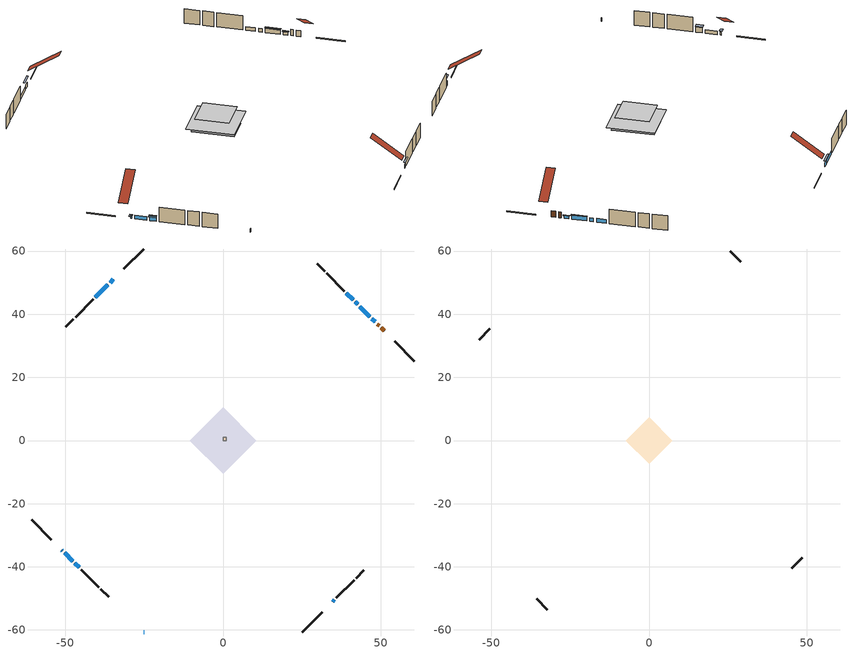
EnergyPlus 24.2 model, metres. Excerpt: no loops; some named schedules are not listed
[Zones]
air source heat pump airloop ret air zone
 floor adiabatic (AdiabaticConst): 0,0 0,1 1,1 1,0 z0
 wall adiabatic (AdiabaticConst): 0,1 0,0 1,0 1,1 0,1 z0:1
 ceiling adiabatic (AdiabaticConst): 1,0 1,1 0,1 0,0 z1
conditioned space
 floor adiabatic (AdiabaticFloorConstruction): -10.48,0 0,10.48 10.48,0 0,-10.48 z2.44
 floor foundation (Slab1 construction): -7.61,1.73 -1.73,7.61 7.61,-1.73 1.73,-7.61 z0
 wall outside (RimJoist1 construction): 25.12,-60.65 31.36,-54.41 / -60.65,-25.12 -54.41,-31.36 / -25.12,60.65 -31.36,54.41 / 60.65,25.12 54.41,31.36 z0:0.3
 wall outside (AdiabaticWallConstruction 1): 51.06,34.7 50.07,35.7 / 49.42,36.35 48.88,36.89 z0:2.03
 wall outside (AdiabaticWallConstruction): -51.06,-34.7 -50.85,-34.92 z0:1.02; -25.12,-60.65 -24.91,-60.65 / 42.69,43.08 41.86,43.91 / 41.2,44.57 39.11,46.66 / -36.42,49.35 -40.46,45.31 / -50.19,-35.58 -47.6,-38.17 z0:1.22; 48.22,37.54 47.18,38.59 z0:0.97; -34.7,51.06 -35.77,50 / 46.52,39.24 43.34,42.43 / 34.7,-51.06 35.28,-50.49 z0:1.42; -46.94,-38.83 -45.56,-40.21 z0:1.78
 wall outside (Wall1 construction): 35.94,-49.83 41.53,-44.24 / -44.9,-40.87 -39.31,-46.46 / -41.11,44.66 -46.71,39.06 / 38.45,47.32 32.85,52.91 z0:4.88
 wall outside (Wall2 construction): 42.19,-43.58 44.61,-41.16 / -38.65,-47.12 -36.23,-49.54 / -47.36,38.4 -49.78,35.99 / 32.2,53.57 29.78,55.99 z0:4.88
 window (WindowConstruction 9): -51.06,-34.7 -50.85,-34.92 z0:1.01
 window (WindowConstruction 10): -25.12,-60.65 -24.92,-60.65 z0:1.22
 window (WindowConstruction 5): 48.22,37.55 47.18,38.59 z0:0.97
 window (WindowConstruction 6): -34.7,51.06 -35.77,50 z0:1.42
 window (WindowConstruction 7): 46.52,39.25 43.34,42.43 z0:1.42
 window (WindowConstruction 8): 34.7,-51.06 35.28,-50.49 z0:1.42
 window (WindowConstruction): 42.68,43.08 41.86,43.91 z0:1.22
 window (WindowConstruction 1): 41.2,44.57 39.11,46.66 z0:1.22
 window (WindowConstruction 2): -36.42,49.35 -40.46,45.31 z0:1.22
 window (WindowConstruction 3): -50.19,-35.58 -47.6,-38.17 z0:1.22
 window (WindowConstruction 4): -46.94,-38.83 -45.56,-40.21 z0:1.78
 door (Door): 51.06,34.7 50.07,35.7 z0:2.03
 door (Door 1): 49.41,36.35 48.88,36.89 z0:2.03
 ceiling adiabatic (AdiabaticFloorConstruction): 0,-10.48 10.48,0 0,10.48 -10.48,0 z2.44
attic - vented
 floor to conditioned space (Floor1 construction Reversed): -7.41,0 0,7.41 7.41,0 0,-7.41 z4.88
 wall outside (Wall4 construction): 45.26,-40.51 48.61,-37.16 / -35.58,-50.19 -32.23,-53.54 / -50.44,35.33 -53.78,31.98 / 29.12,56.64 25.78,59.99 z0:4.88
 roof outside (Roof1 construction): 34.05,-51.72,4.88 27.29,-44.96,11.25 25.26,-46.99,11.25 32.02,-53.75,4.88; -51.72,-34.05,4.88 -44.96,-27.29,11.25 -46.99,-25.26,11.25 -53.75,-32.02,4.88; -34.05,51.72,4.88 -27.29,44.96,11.25 -25.26,46.99,11.25 -32.02,53.75,4.88; 51.72,34.05,4.88 44.96,27.29,11.25 46.99,25.26,11.25 53.75,32.02,4.88
shading: -50.64,-35.13 -51.27,-34.49 -52.14,-35.36 -51.5,-35.99 z1.31; 47.04,38.73 48.37,37.4 48.69,37.73 47.36,39.06 z1.17; -36.73,49.04 -33.74,52.03 -34.06,52.36 -37.06,49.36 z2.79; 43.2,42.57 46.67,39.1 46.99,39.43 43.52,42.89 z1.62; 36.25,-49.52 33.74,-52.03 34.06,-52.36 36.57,-49.85 z2.79; -45.43,-40.34 -47.07,-38.7 -47.93,-39.56 -46.29,-41.2 z1.96
[Building]
Building 1: Terrain=Suburbs
[Site:Location]
Montreal Mirabel Intl AP_QC: Latitude {deg}=45.68; Longitude {deg}=-74.03; Time Zone {hr}=-5; Elevation {m}=82; Keep Site Location Information=Yes
[Site:GroundTemperature:Shallow]
0.642858, -1.75623, -1.94836, -0.80987, 3.76054, 8.30966, 12.2535, 14.7518, 14.9641, 12.9321, 9.08883, 4.67926
[Site:WaterMainsTemperature]
Calculation Method=Schedule; Temperature Schedule=mains temperature schedule
[Material] Roughness=Rough; Thermal Absorptance=0.9
Name | Thickness {m} | Conductivity {W/m-K} | Density {kg/m3} | Specific Heat {J/kg-K} | Solar Absorptance | Visible Absorptance
asphalt or fiberglass shingles | 0.00635 | 0.162714 | 1121.4 | 1465.45 | 0.4 | 0.4
ceiling loosefill ins | 0.169333 | 0.0480833 | 16.02 | 1046.75 | 0.7 | 0.7
ceiling stud and cavity | 0.1397 | 0.125932 | 65.682 | 1177.47 | 0.7 | 0.7
concrete 4.0 in. | 0.1016 | 1.803125 | 2242.8 | 837.4 | 0.7 | 0.7
door material | 0.04445 | 0.0451087 | 512.64 | 1214.23 | 0.7 | 0.7
door material 1 | 0.04445 | 0.188738 | 512.64 | 1214.23 | 0.7 | 0.7
floor covering | 0.0127 | 0.0433444 | 54.468 | 1339.84 | 0.6 | 0.6
floor rigid ins; wall rigid ins | 0.512978 | 0.029427 | 32.04 | 1214.23 | 0.7 | 0.7
floor stud and cavity | 0.1397 | 1.75129 | 37.0049 | 1207.88 | 0.7 | 0.7
furniture material conditioned space 1 | 0.1524 | 0.115458 | 640.8 | 1214.23 | 0.6 | 0.6
gypsum board | 0.0127 | 0.160291 | 801 | 837.4 | 0.6 | 0.6
osb sheathing 0.5 in. | 0.0127 | 0.115458 | 512.64 | 1214.23 | 0.7 | 0.7
osb sheathing 0.75 in. | 0.01905 | 0.115458 | 512.64 | 1214.23 | 0.7 | 0.7
osb sheathing 2.0 in. | 0.0508 | 0.115458 | 512.64 | 1214.23 | 0.7 | 0.7
rim joist stud and cavity | 0.0508 | 0.0308365 | 125.044 | 1163.47 | 0.6 | 0.6
wall stud and cavity | 0.1397 | 0.0865195 | 139.0536 | 1170.24 | 0.7 | 0.7
wall stud and cavity 1 | 0.1397 | 0.0862374 | 139.0536 | 1170.24 | 0.7 | 0.7
wall stud and cavity 2 | 0.0889 | 6.1454 | 50.32683 | 1063.81 | 0.6 | 0.6
wall stud and cavity 3 | 0.0889 | 0.380278 | 52.3479 | 1209.89 | 0.7 | 0.7
wall stud and cavity 4 | 0.0889 | 0.391764 | 83.0341 | 1211.67 | 0.7 | 0.7
wood siding | 0.0254 | 0.102417 | 544.68 | 1172.36 | 0.4 | 0.4
wood siding 1 | 0.00254 | 0.102417 | 544.68 | 1172.36 | 0.4 | 0.4
wood siding 2; wood siding 3; wood siding 4 | 0.0254 | 0.102417 | 544.68 | 1172.36 | 0.7 | 0.7
[Material:NoMass]
Adiabatic: Roughness=Rough; Thermal Resistance {m2-K/W}=176.1; Thermal Absorptance=0.9; Solar Absorptance=0.7; Visible Absorptance=0.7
[WindowMaterial:SimpleGlazingSystem]
Name | U-Factor {W/m2-K} | Solar Heat Gain Coefficient
WindowMaterial | 2.961077 | 0.54
WindowMaterial 1 | 2.82878 | 0.59
WindowMaterial 2 | 2.88272 | 0.65
WindowMaterial 3 | 2.87534 | 0.67
WindowMaterial 4 | 2.90089 | 0.63
WindowMaterial 5 | 2.93609 | 0.58
WindowMaterial 6 | 2.62778 | 0.34
WindowMaterial 7 | 6.93965 | 0.69
[Construction]
AdiabaticConst: Adiabatic
AdiabaticFloorConstruction: floor stud and cavity, floor rigid ins, osb sheathing 0.75 in., floor covering
AdiabaticWallConstruction: wood siding 3, wall rigid ins, wall stud and cavity 3, gypsum board
AdiabaticWallConstruction 1: wood siding 4, wall rigid ins, wall stud and cavity 3, gypsum board
Door: door material
Door 1: door material 1
Floor1 construction Reversed: gypsum board, ceiling stud and cavity, ceiling loosefill ins
furniture construction conditioned space 1: furniture material conditioned space 1
PartitionWallConstruction: gypsum board, wall stud and cavity 4, gypsum board
RimJoist1 construction: wood siding 2, osb sheathing 2.0 in., rim joist stud and cavity
Roof1 construction: asphalt or fiberglass shingles
Slab1 construction: concrete 4.0 in.
Wall1 construction: wood siding, osb sheathing 0.5 in., wall stud and cavity, gypsum board
Wall2 construction: wood siding, osb sheathing 0.5 in., wall stud and cavity 1, gypsum board
Wall4 construction: wood siding 1, wall stud and cavity 2
WindowConstruction; WindowConstruction 5: WindowMaterial
WindowConstruction 1: WindowMaterial 1
WindowConstruction 10: WindowMaterial 7
WindowConstruction 2; WindowConstruction 4: WindowMaterial 2
WindowConstruction 3: WindowMaterial 3
WindowConstruction 6; WindowConstruction 7: WindowMaterial 4
WindowConstruction 8: WindowMaterial 5
WindowConstruction 9: WindowMaterial 6
[Zone] Multiplier=1
Name | Volume {m3} | Part of Total Floor Area
air source heat pump airloop ret air zone | 1 | No
attic - vented | 106.397 | Yes
conditioned space | 563.5 | Yes
[Space]
Name | Zone | Space Type | Volume {m3}
air source heat pump airloop ret air space | air source heat pump airloop ret air zone | Plenum Space Type
attic - vented 1 | attic - vented |  | 106.397
conditioned space 1 | conditioned space |  | 563.5
[SpaceList]
Plenum Space Type: air source heat pump airloop ret air space
[OtherEquipment] Design Level Calculation Method=EquipmentLevel
Name | Fuel Type | Zone or ZoneList or Space or SpaceList | Schedule | Design Level {W} | Fraction Latent | Fraction Radiant | Fraction Lost
air source heat pump airloop_0 RetCondToRP; air source heat pump airloop_0 RetSensLkToRP | None | air source heat pump airloop ret air space | Always On Discrete | 0 | 0 | 0 | 0
air source heat pump airloop_0 RetLatLkToRP | None | air source heat pump airloop ret air space | Always On Discrete | 0 | 1 | 0 | 0
air source heat pump airloop_0 RetCondToDZ; air source heat pump airloop_0 SupCondToDZ; air source heat pump airloop_0 SupSensLkToDZ | None | attic - vented 1 | Always On Discrete | 0 | 0 | 0 | 0
air source heat pump airloop_0 SupLatLkToDZ | None | attic - vented 1 | Always On Discrete | 0 | 1 | 0 | 0
air source heat pump airloop_0 SupCondToLv; air source heat pump airloop_0 SupSensLkToCond; mech vent house fan sensible load | None | conditioned space 1 | Always On Discrete | 0 | 0 | 0 | 0
air source heat pump airloop_0 SupLatLkToCond; mech vent house fan latent load | None | conditioned space 1 | Always On Discrete | 0 | 1 | 0 | 0
clothes dryer 1 | Electricity | conditioned space 1 | clothes dryer schedule | 0 | 0.015 | 0.081 | 0.85
cooking range 1 | Electricity | conditioned space 1 | cooking range schedule | 0 | 0.08 | 0.432 | 0.2
general water use latent | None | conditioned space 1 | general water use schedule | 62.594 | 1 | 0 | 0
general water use sensible | None | conditioned space 1 | general water use schedule | -61.6891 | 0 | 0.6 | 0
water heater energy adjustment1 | Electricity | conditioned space 1 | Always On Discrete | 0.01 | 0 | 0 | 1
[ZoneInfiltration:DesignFlowRate] Schedule=Always On Discrete; Design Flow Rate Calculation Method=Flow/Zone; Design Flow Rate {m3/s}=0
Name | Zone or ZoneList or Space or SpaceList
attic_vented 1 duct leakage imbalance infil flow | attic - vented 1
infil flow; natural vent flow; whole house fan flow | conditioned space 1
[ZoneInfiltration:EffectiveLeakageArea]
infil attic - vented 1: Zone or Space=attic - vented 1; Schedule=Always On Discrete; Effective Air Leakage Area {cm2}=5068.62; Stack Coefficient=0.000782271; Wind Coefficient=1.88973e-05
[ZoneMixing] Schedule=Always On Continuous; Design Flow Rate Calculation Method=Flow/Zone; Design Flow Rate {m3/s}=0
Name | Zone or Space | Source Zone or Space
air source heat pump airloop_0 ZoneMixCondToDZ mix; whole house fan mix | attic - vented | conditioned space
air source heat pump airloop_0 ZoneMixDZToCond mix | conditioned space | attic - vented
[SurfaceProperty:ExposedFoundationPerimeter]
Slab1: Exposed Perimeter Calculation Method=TotalExposedPerimeter; Total Exposed Perimeter {m}=43.039
[InternalMass] Zone or ZoneList=conditioned space; Space or SpaceList=conditioned space 1
Name | Construction | Surface Area {m2}
furniture mass conditioned space 1 | furniture construction conditioned space 1 | 131.768
partition wall mass | PartitionWallConstruction | 329.42
[Lights]
interior lighting: Zone or ZoneList or Space or SpaceList=conditioned space 1; Schedule=interior lighting schedule; Design Level Calculation Method=LightingLevel; Lighting Level {W}=343.2; Return Air Fraction=0; Fraction Radiant=0.6; Fraction Visible=0.2; Fraction Replaceable=1
[People]
occupants: Zone or ZoneList or Space or SpaceList=conditioned space 1; Number of People Schedule=occupants schedule; Number of People Calculation Method=People; Number of People=3; Fraction Radiant=0.314171; Sensible Heat Fraction=0.56303; Activity Level Schedule=occupants activity schedule; Carbon Dioxide Generation Rate {m3/s-W}=0; Enable ASHRAE 55 Comfort Warnings=No; Mean Radiant Temperature Calculation Type=EnclosureAveraged
[ElectricEquipment] Zone or ZoneList or Space or SpaceList=conditioned space 1; Design Level Calculation Method=EquipmentLevel
Name | Schedule | Design Level {W} | Fraction Latent | Fraction Radiant | Fraction Lost
clothes dryer | clothes dryer schedule | 140.772 | 0.015 | 0.081 | 0.85
clothes washer | clothes washer schedule | 32.1985 | 0.03 | 0.162 | 0.7
cooking range | cooking range schedule | 215.147 | 0.08 | 0.432 | 0.2
dishwasher | dishwasher schedule | 66.8632 | 0.3 | 0.18 | 0.4
fridge | fridge schedule | 72.9452 | 0 | 0.6 | 0
mech vent bath fan 0 | mech vent bath fan 0 schedule | 50.2 | 0 | 0 | 1
mech vent house fan | mech vent house fan schedule | 0 | 0 | 0 | 1
mech vent house fan cfis | mech vent house fan cfis schedule | 0 | 0 | 0 | 0
misc plug loads | misc plug loads schedule | 494.7 | 0.045 | 0.513 | 0.1
whole house fan | Always On Discrete | 0 | 0 | 0 | 1
[AirLoopHVAC:ReturnPlenum]
Air Loop HVAC Return Plenum 1: Zone=air source heat pump airloop ret air zone
[Foundation:Kiva]
Foundation Kiva 1: Initial Indoor Air Temperature {C}=18; Wall Height Above Grade {m}=0.1016; Wall Depth Below Slab {m}=0.2032
[Foundation:Kiva:Settings]
Soil Conductivity {W/m-K}=0.849921; Soil Density {kg/m3}=1842.3; Soil Specific Heat {J/kg-K}=418.7; Ground Solar Absorptivity=0.9; Ground Thermal Absorptivity=0.9; Ground Surface Roughness {m}=0.03; Far-Field Width {m}=40; Deep-Ground Boundary Condition=ZeroFlux; Deep-Ground Depth {m}=40; Minimum Cell Dimension {m}=0.2; Maximum Cell Growth Coefficient=3; Simulation Timestep=Timestep
[Exterior:Lights]
exterior lighting: Schedule=exterior lighting schedule; Design Level {W}=75.6
[EnergyManagementSystem:Sensor] Output:Variable or Output:Meter Index Key=attic - vented
Name | Output:Variable or Output:Meter
air_source_heat_pump_airloop_0_DZ_T_s | Zone Air Temperature
air_source_heat_pump_airloop_0_DZ_W_s | Zone Mean Air Humidity Ratio
[Schedule:Constant]
Name | Hourly Value
Always On Discrete; Always On Continuous; mech vent house fan schedule; mech vent house fan cfis schedule | 1
occupants activity schedule | 117.228
fridge schedule | 0
[Schedule:Week:Daily]
interior lighting schedule Week Rule - Jan1-Jan27: interior lighting schedule day, interior lighting schedule day, interior lighting schedule day, interior lighting schedule day, interior lighting schedule day, interior lighting schedule day, interior lighting schedule day, interior lighting schedule default day, interior lighting schedule default day, interior lighting schedule default day, interior lighting schedule default day, interior lighting schedule default day
interior lighting schedule Week Rule - Jan28-Feb3: interior lighting schedule day, interior lighting schedule day, interior lighting schedule day, interior lighting schedule day, interior lighting schedule day 1, interior lighting schedule day 1, interior lighting schedule day 1, interior lighting schedule default day, interior lighting schedule default day, interior lighting schedule default day, interior lighting schedule default day, interior lighting schedule default day
interior lighting schedule Week Rule - Feb4-Feb24: interior lighting schedule day 1, interior lighting schedule day 1, interior lighting schedule day 1, interior lighting schedule day 1, interior lighting schedule day 1, interior lighting schedule day 1, interior lighting schedule day 1, interior lighting schedule default day, interior lighting schedule default day, interior lighting schedule default day, interior lighting schedule default day, interior lighting schedule default day
interior lighting schedule Week Rule - Feb25-Mar3: interior lighting schedule day 1, interior lighting schedule day 1, interior lighting schedule day 1, interior lighting schedule day 1, interior lighting schedule day 2, interior lighting schedule day 2, interior lighting schedule day 2, interior lighting schedule default day, interior lighting schedule default day, interior lighting schedule default day, interior lighting schedule default day, interior lighting schedule default day
interior lighting schedule Week Rule - Mar4-Mar31: interior lighting schedule day 2, interior lighting schedule day 2, interior lighting schedule day 2, interior lighting schedule day 2, interior lighting schedule day 2, interior lighting schedule day 2, interior lighting schedule day 2, interior lighting schedule default day, interior lighting schedule default day, interior lighting schedule default day, interior lighting schedule default day, interior lighting schedule default day
interior lighting schedule Week Rule - Apr1-Apr28: interior lighting schedule day 3, interior lighting schedule day 3, interior lighting schedule day 3, interior lighting schedule day 3, interior lighting schedule day 3, interior lighting schedule day 3, interior lighting schedule day 3, interior lighting schedule default day, interior lighting schedule default day, interior lighting schedule default day, interior lighting schedule default day, interior lighting schedule default day
interior lighting schedule Week Rule - Apr29-May5: interior lighting schedule day 3, interior lighting schedule day 3, interior lighting schedule day 4, interior lighting schedule day 4, interior lighting schedule day 4, interior lighting schedule day 4, interior lighting schedule day 4, interior lighting schedule default day, interior lighting schedule default day, interior lighting schedule default day, interior lighting schedule default day, interior lighting schedule default day
interior lighting schedule Week Rule - May6-May26: interior lighting schedule day 4, interior lighting schedule day 4, interior lighting schedule day 4, interior lighting schedule day 4, interior lighting schedule day 4, interior lighting schedule day 4, interior lighting schedule day 4, interior lighting schedule default day, interior lighting schedule default day, interior lighting schedule default day, interior lighting schedule default day, interior lighting schedule default day
interior lighting schedule Week Rule - May27-Jun2: interior lighting schedule day 4, interior lighting schedule day 4, interior lighting schedule day 4, interior lighting schedule day 4, interior lighting schedule day 4, interior lighting schedule day 5, interior lighting schedule day 5, interior lighting schedule default day, interior lighting schedule default day, interior lighting schedule default day, interior lighting schedule default day, interior lighting schedule default day
interior lighting schedule Week Rule - Jun3-Jun30: interior lighting schedule day 5, interior lighting schedule day 5, interior lighting schedule day 5, interior lighting schedule day 5, interior lighting schedule day 5, interior lighting schedule day 5, interior lighting schedule day 5, interior lighting schedule default day, interior lighting schedule default day, interior lighting schedule default day, interior lighting schedule default day, interior lighting schedule default day
interior lighting schedule Week Rule - Jul1-Jul28: interior lighting schedule day 6, interior lighting schedule day 6, interior lighting schedule day 6, interior lighting schedule day 6, interior lighting schedule day 6, interior lighting schedule day 6, interior lighting schedule day 6, interior lighting schedule default day, interior lighting schedule default day, interior lighting schedule default day, interior lighting schedule default day, interior lighting schedule default day
interior lighting schedule Week Rule - Jul29-Aug4: interior lighting schedule day 6, interior lighting schedule day 6, interior lighting schedule day 6, interior lighting schedule day 7, interior lighting schedule day 7, interior lighting schedule day 7, interior lighting schedule day 7, interior lighting schedule default day, interior lighting schedule default day, interior lighting schedule default day, interior lighting schedule default day, interior lighting schedule default day
interior lighting schedule Week Rule - Aug5-Aug25: interior lighting schedule day 7, interior lighting schedule day 7, interior lighting schedule day 7, interior lighting schedule day 7, interior lighting schedule day 7, interior lighting schedule day 7, interior lighting schedule day 7, interior lighting schedule default day, interior lighting schedule default day, interior lighting schedule default day, interior lighting schedule default day, interior lighting schedule default day
interior lighting schedule Week Rule - Aug26-Sep1: interior lighting schedule day 7, interior lighting schedule day 7, interior lighting schedule day 7, interior lighting schedule day 7, interior lighting schedule day 7, interior lighting schedule day 7, interior lighting schedule day 8, interior lighting schedule default day, interior lighting schedule default day, interior lighting schedule default day, interior lighting schedule default day, interior lighting schedule default day
interior lighting schedule Week Rule - Sep2-Sep29: interior lighting schedule day 8, interior lighting schedule day 8, interior lighting schedule day 8, interior lighting schedule day 8, interior lighting schedule day 8, interior lighting schedule day 8, interior lighting schedule day 8, interior lighting schedule default day, interior lighting schedule default day, interior lighting schedule default day, interior lighting schedule default day, interior lighting schedule default day
interior lighting schedule Week Rule - Sep30-Oct6: interior lighting schedule day 8, interior lighting schedule day 9, interior lighting schedule day 9, interior lighting schedule day 9, interior lighting schedule day 9, interior lighting schedule day 9, interior lighting schedule day 9, interior lighting schedule default day, interior lighting schedule default day, interior lighting schedule default day, interior lighting schedule default day, interior lighting schedule default day
interior lighting schedule Week Rule - Oct7-Oct27: interior lighting schedule day 9, interior lighting schedule day 9, interior lighting schedule day 9, interior lighting schedule day 9, interior lighting schedule day 9, interior lighting schedule day 9, interior lighting schedule day 9, interior lighting schedule default day, interior lighting schedule default day, interior lighting schedule default day, interior lighting schedule default day, interior lighting schedule default day
interior lighting schedule Week Rule - Oct28-Nov3: interior lighting schedule day 9, interior lighting schedule day 9, interior lighting schedule day 9, interior lighting schedule day 9, interior lighting schedule day 10, interior lighting schedule day 10, interior lighting schedule day 10, interior lighting schedule default day, interior lighting schedule default day, interior lighting schedule default day, interior lighting schedule default day, interior lighting schedule default day
interior lighting schedule Week Rule - Nov4-Nov24: interior lighting schedule day 10, interior lighting schedule day 10, interior lighting schedule day 10, interior lighting schedule day 10, interior lighting schedule day 10, interior lighting schedule day 10, interior lighting schedule day 10, interior lighting schedule default day, interior lighting schedule default day, interior lighting schedule default day, interior lighting schedule default day, interior lighting schedule default day
interior lighting schedule Week Rule - Nov25-Dec1: interior lighting schedule day 10, interior lighting schedule day 10, interior lighting schedule day 10, interior lighting schedule day 10, interior lighting schedule day 10, interior lighting schedule day 10, interior lighting schedule day 11, interior lighting schedule default day, interior lighting schedule default day, interior lighting schedule default day, interior lighting schedule default day, interior lighting schedule default day
interior lighting schedule Week Rule - Dec2-Dec31: interior lighting schedule day 11, interior lighting schedule day 11, interior lighting schedule day 11, interior lighting schedule day 11, interior lighting schedule day 11, interior lighting schedule day 11, interior lighting schedule day 11, interior lighting schedule default day, interior lighting schedule default day, interior lighting schedule default day, interior lighting schedule default day, interior lighting schedule default day
occupants schedule Week Rule - Jan1-Dec31: occupants schedule day, occupants schedule day, occupants schedule day, occupants schedule day, occupants schedule day, occupants schedule day, occupants schedule day, occupants schedule default day, occupants schedule default day, occupants schedule default day, occupants schedule default day, occupants schedule default day
clothes dryer schedule Week Rule - Jan1-Dec31: clothes dryer schedule day, clothes dryer schedule day, clothes dryer schedule day, clothes dryer schedule day, clothes dryer schedule day, clothes dryer schedule day, clothes dryer schedule day, clothes dryer schedule default day, clothes dryer schedule default day, clothes dryer schedule default day, clothes dryer schedule default day, clothes dryer schedule default day
clothes washer schedule Week Rule - Jan1-Dec31: clothes washer schedule day, clothes washer schedule day, clothes washer schedule day, clothes washer schedule day, clothes washer schedule day, clothes washer schedule day, clothes washer schedule day, clothes washer schedule default day, clothes washer schedule default day, clothes washer schedule default day, clothes washer schedule default day, clothes washer schedule default day
cooking range schedule Week Rule - Jan1-Dec31: cooking range schedule day, cooking range schedule day, cooking range schedule day, cooking range schedule day, cooking range schedule day, cooking range schedule day, cooking range schedule day, cooking range schedule default day, cooking range schedule default day, cooking range schedule default day, cooking range schedule default day, cooking range schedule default day
dishwasher schedule Week Rule - Jan1-Dec31: dishwasher schedule day, dishwasher schedule day, dishwasher schedule day, dishwasher schedule day, dishwasher schedule day, dishwasher schedule day, dishwasher schedule day, dishwasher schedule default day, dishwasher schedule default day, dishwasher schedule default day, dishwasher schedule default day, dishwasher schedule default day
mech vent bath fan 0 schedule Week Rule - Jan1-Dec31: mech vent bath fan 0 schedule day, mech vent bath fan 0 schedule day, mech vent bath fan 0 schedule day, mech vent bath fan 0 schedule day, mech vent bath fan 0 schedule day, mech vent bath fan 0 schedule day, mech vent bath fan 0 schedule day, mech vent bath fan 0 schedule default day, mech vent bath fan 0 schedule default day, mech vent bath fan 0 schedule default day, mech vent bath fan 0 schedule default day, mech vent bath fan 0 schedule default day
misc plug loads schedule Week Rule - Jan1-Dec31: misc plug loads schedule day, misc plug loads schedule day, misc plug loads schedule day, misc plug loads schedule day, misc plug loads schedule day, misc plug loads schedule day, misc plug loads schedule day, misc plug loads schedule default day, misc plug loads schedule default day, misc plug loads schedule default day, misc plug loads schedule default day, misc plug loads schedule default day
general water use schedule Week Rule - Jan1-Dec31: general water use schedule day, general water use schedule day, general water use schedule day, general water use schedule day, general water use schedule day, general water use schedule day, general water use schedule day, general water use schedule default day, general water use schedule default day, general water use schedule default day, general water use schedule default day, general water use schedule default day
exterior lighting schedule Week Rule - Jan1-Jan27: exterior lighting schedule day, exterior lighting schedule day, exterior lighting schedule day, exterior lighting schedule day, exterior lighting schedule day, exterior lighting schedule day, exterior lighting schedule day, exterior lighting schedule default day, exterior lighting schedule default day, exterior lighting schedule default day, exterior lighting schedule default day, exterior lighting schedule default day
exterior lighting schedule Week Rule - Jan28-Feb3: exterior lighting schedule day, exterior lighting schedule day, exterior lighting schedule day, exterior lighting schedule day, exterior lighting schedule day 1, exterior lighting schedule day 1, exterior lighting schedule day 1, exterior lighting schedule default day, exterior lighting schedule default day, exterior lighting schedule default day, exterior lighting schedule default day, exterior lighting schedule default day
exterior lighting schedule Week Rule - Feb4-Feb24: exterior lighting schedule day 1, exterior lighting schedule day 1, exterior lighting schedule day 1, exterior lighting schedule day 1, exterior lighting schedule day 1, exterior lighting schedule day 1, exterior lighting schedule day 1, exterior lighting schedule default day, exterior lighting schedule default day, exterior lighting schedule default day, exterior lighting schedule default day, exterior lighting schedule default day
exterior lighting schedule Week Rule - Feb25-Mar3: exterior lighting schedule day 1, exterior lighting schedule day 1, exterior lighting schedule day 1, exterior lighting schedule day 1, exterior lighting schedule day 2, exterior lighting schedule day 2, exterior lighting schedule day 2, exterior lighting schedule default day, exterior lighting schedule default day, exterior lighting schedule default day, exterior lighting schedule default day, exterior lighting schedule default day
exterior lighting schedule Week Rule - Mar4-Mar31: exterior lighting schedule day 2, exterior lighting schedule day 2, exterior lighting schedule day 2, exterior lighting schedule day 2, exterior lighting schedule day 2, exterior lighting schedule day 2, exterior lighting schedule day 2, exterior lighting schedule default day, exterior lighting schedule default day, exterior lighting schedule default day, exterior lighting schedule default day, exterior lighting schedule default day
exterior lighting schedule Week Rule - Apr1-Apr28: exterior lighting schedule day 3, exterior lighting schedule day 3, exterior lighting schedule day 3, exterior lighting schedule day 3, exterior lighting schedule day 3, exterior lighting schedule day 3, exterior lighting schedule day 3, exterior lighting schedule default day, exterior lighting schedule default day, exterior lighting schedule default day, exterior lighting schedule default day, exterior lighting schedule default day
exterior lighting schedule Week Rule - Apr29-May5: exterior lighting schedule day 3, exterior lighting schedule day 3, exterior lighting schedule day 4, exterior lighting schedule day 4, exterior lighting schedule day 4, exterior lighting schedule day 4, exterior lighting schedule day 4, exterior lighting schedule default day, exterior lighting schedule default day, exterior lighting schedule default day, exterior lighting schedule default day, exterior lighting schedule default day
exterior lighting schedule Week Rule - May6-May26: exterior lighting schedule day 4, exterior lighting schedule day 4, exterior lighting schedule day 4, exterior lighting schedule day 4, exterior lighting schedule day 4, exterior lighting schedule day 4, exterior lighting schedule day 4, exterior lighting schedule default day, exterior lighting schedule default day, exterior lighting schedule default day, exterior lighting schedule default day, exterior lighting schedule default day
exterior lighting schedule Week Rule - May27-Jun2: exterior lighting schedule day 4, exterior lighting schedule day 4, exterior lighting schedule day 4, exterior lighting schedule day 4, exterior lighting schedule day 4, exterior lighting schedule day 5, exterior lighting schedule day 5, exterior lighting schedule default day, exterior lighting schedule default day, exterior lighting schedule default day, exterior lighting schedule default day, exterior lighting schedule default day
exterior lighting schedule Week Rule - Jun3-Jun30: exterior lighting schedule day 5, exterior lighting schedule day 5, exterior lighting schedule day 5, exterior lighting schedule day 5, exterior lighting schedule day 5, exterior lighting schedule day 5, exterior lighting schedule day 5, exterior lighting schedule default day, exterior lighting schedule default day, exterior lighting schedule default day, exterior lighting schedule default day, exterior lighting schedule default day
exterior lighting schedule Week Rule - Jul1-Jul28: exterior lighting schedule day 6, exterior lighting schedule day 6, exterior lighting schedule day 6, exterior lighting schedule day 6, exterior lighting schedule day 6, exterior lighting schedule day 6, exterior lighting schedule day 6, exterior lighting schedule default day, exterior lighting schedule default day, exterior lighting schedule default day, exterior lighting schedule default day, exterior lighting schedule default day
exterior lighting schedule Week Rule - Jul29-Aug4: exterior lighting schedule day 6, exterior lighting schedule day 6, exterior lighting schedule day 6, exterior lighting schedule day 7, exterior lighting schedule day 7, exterior lighting schedule day 7, exterior lighting schedule day 7, exterior lighting schedule default day, exterior lighting schedule default day, exterior lighting schedule default day, exterior lighting schedule default day, exterior lighting schedule default day
exterior lighting schedule Week Rule - Aug5-Aug25: exterior lighting schedule day 7, exterior lighting schedule day 7, exterior lighting schedule day 7, exterior lighting schedule day 7, exterior lighting schedule day 7, exterior lighting schedule day 7, exterior lighting schedule day 7, exterior lighting schedule default day, exterior lighting schedule default day, exterior lighting schedule default day, exterior lighting schedule default day, exterior lighting schedule default day
exterior lighting schedule Week Rule - Aug26-Sep1: exterior lighting schedule day 7, exterior lighting schedule day 7, exterior lighting schedule day 7, exterior lighting schedule day 7, exterior lighting schedule day 7, exterior lighting schedule day 7, exterior lighting schedule day 8, exterior lighting schedule default day, exterior lighting schedule default day, exterior lighting schedule default day, exterior lighting schedule default day, exterior lighting schedule default day
exterior lighting schedule Week Rule - Sep2-Sep29: exterior lighting schedule day 8, exterior lighting schedule day 8, exterior lighting schedule day 8, exterior lighting schedule day 8, exterior lighting schedule day 8, exterior lighting schedule day 8, exterior lighting schedule day 8, exterior lighting schedule default day, exterior lighting schedule default day, exterior lighting schedule default day, exterior lighting schedule default day, exterior lighting schedule default day
exterior lighting schedule Week Rule - Sep30-Oct6: exterior lighting schedule day 8, exterior lighting schedule day 9, exterior lighting schedule day 9, exterior lighting schedule day 9, exterior lighting schedule day 9, exterior lighting schedule day 9, exterior lighting schedule day 9, exterior lighting schedule default day, exterior lighting schedule default day, exterior lighting schedule default day, exterior lighting schedule default day, exterior lighting schedule default day
exterior lighting schedule Week Rule - Oct7-Oct27: exterior lighting schedule day 9, exterior lighting schedule day 9, exterior lighting schedule day 9, exterior lighting schedule day 9, exterior lighting schedule day 9, exterior lighting schedule day 9, exterior lighting schedule day 9, exterior lighting schedule default day, exterior lighting schedule default day, exterior lighting schedule default day, exterior lighting schedule default day, exterior lighting schedule default day
[Schedule:Year]
interior lighting schedule: interior lighting schedule Week Rule - Jan1-Jan27, 1, 1, 1, 27, interior lighting schedule Week Rule - Jan28-Feb3, 1, 28, 2, 3, interior lighting schedule Week Rule - Feb4-Feb24, 2, 4, 2, 24, interior lighting schedule Week Rule - Feb25-Mar3, 2, 25, 3, 3, interior lighting schedule Week Rule - Mar4-Mar31, 3, 4, 3, 31, interior lighting schedule Week Rule - Apr1-Apr28, 4, 1, 4, 28, interior lighting schedule Week Rule - Apr29-May5, 4, 29, 5, 5, interior lighting schedule Week Rule - May6-May26, 5, 6, 5, 26, interior lighting schedule Week Rule - May27-Jun2, 5, 27, 6, 2, interior lighting schedule Week Rule - Jun3-Jun30, 6, 3, 6, 30, interior lighting schedule Week Rule - Jul1-Jul28, 7, 1, 7, 28, interior lighting schedule Week Rule - Jul29-Aug4, 7, 29, 8, 4, interior lighting schedule Week Rule - Aug5-Aug25, 8, 5, 8, 25, interior lighting schedule Week Rule - Aug26-Sep1, 8, 26, 9, 1, interior lighting schedule Week Rule - Sep2-Sep29, 9, 2, 9, 29, interior lighting schedule Week Rule - Sep30-Oct6, 9, 30, 10, 6, interior lighting schedule Week Rule - Oct7-Oct27, 10, 7, 10, 27, interior lighting schedule Week Rule - Oct28-Nov3, 10, 28, 11, 3, interior lighting schedule Week Rule - Nov4-Nov24, 11, 4, 11, 24, interior lighting schedule Week Rule - Nov25-Dec1, 11, 25, 12, 1, interior lighting schedule Week Rule - Dec2-Dec31, 12, 2, 12, 31
occupants schedule: occupants schedule Week Rule - Jan1-Dec31, 1, 1, 12, 31
clothes dryer schedule: clothes dryer schedule Week Rule - Jan1-Dec31, 1, 1, 12, 31
clothes washer schedule: clothes washer schedule Week Rule - Jan1-Dec31, 1, 1, 12, 31
cooking range schedule: cooking range schedule Week Rule - Jan1-Dec31, 1, 1, 12, 31
dishwasher schedule: dishwasher schedule Week Rule - Jan1-Dec31, 1, 1, 12, 31
mech vent bath fan 0 schedule: mech vent bath fan 0 schedule Week Rule - Jan1-Dec31, 1, 1, 12, 31
misc plug loads schedule: misc plug loads schedule Week Rule - Jan1-Dec31, 1, 1, 12, 31
general water use schedule: general water use schedule Week Rule - Jan1-Dec31, 1, 1, 12, 31
exterior lighting schedule: exterior lighting schedule Week Rule - Jan1-Jan27, 1, 1, 1, 27, exterior lighting schedule Week Rule - Jan28-Feb3, 1, 28, 2, 3, exterior lighting schedule Week Rule - Feb4-Feb24, 2, 4, 2, 24, exterior lighting schedule Week Rule - Feb25-Mar3, 2, 25, 3, 3, exterior lighting schedule Week Rule - Mar4-Mar31, 3, 4, 3, 31, exterior lighting schedule Week Rule - Apr1-Apr28, 4, 1, 4, 28, exterior lighting schedule Week Rule - Apr29-May5, 4, 29, 5, 5, exterior lighting schedule Week Rule - May6-May26, 5, 6, 5, 26, exterior lighting schedule Week Rule - May27-Jun2, 5, 27, 6, 2, exterior lighting schedule Week Rule - Jun3-Jun30, 6, 3, 6, 30, exterior lighting schedule Week Rule - Jul1-Jul28, 7, 1, 7, 28, exterior lighting schedule Week Rule - Jul29-Aug4, 7, 29, 8, 4, exterior lighting schedule Week Rule - Aug5-Aug25, 8, 5, 8, 25, exterior lighting schedule Week Rule - Aug26-Sep1, 8, 26, 9, 1, exterior lighting schedule Week Rule - Sep2-Sep29, 9, 2, 9, 29, exterior lighting schedule Week Rule - Sep30-Oct6, 9, 30, 10, 6, exterior lighting schedule Week Rule - Oct7-Oct27, 10, 7, 10, 27, exterior lighting schedule Week Rule - Oct28-Nov3, 10, 28, 11, 3, exterior lighting schedule Week Rule - Nov4-Nov24, 11, 4, 11, 24, exterior lighting schedule Week Rule - Nov25-Dec1, 11, 25, 12, 1, exterior lighting schedule Week Rule - Dec2-Dec31, 12, 2, 12, 31
[Schedule:Compact]
mains temperature schedule: Through: 01/01, For: AllDays, Until: 24:00, 5.61444, Through: 01/02, For: AllDays, Until: 24:00, 5.535, Through: 01/03, For: AllDays, Until: 24:00, 5.45667, Through: 01/04, For: AllDays, Until: 24:00, 5.37944, Through: 01/05, For: AllDays, Until: 24:00, 5.30333, Through: 01/06, For: AllDays, Until: 24:00, 5.22889, Through: 01/07, For: AllDays, Until: 24:00, 5.15611, Through: 01/08, For: AllDays, Until: 24:00, 5.08389, Through: 01/09, For: AllDays, Until: 24:00, 5.01333, Through: 01/10, For: AllDays, Until: 24:00, 4.94444, Through: 01/11, For: AllDays, Until: 24:00, 4.87667, Through: 01/12, For: AllDays, Until: 24:00, 4.81056, Through: 01/13, For: AllDays, Until: 24:00, 4.74556, Through: 01/14, For: AllDays, Until: 24:00, 4.68222, Through: 01/15, For: AllDays, Until: 24:00, 4.62056, Through: 01/16, For: AllDays, Until: 24:00, 4.56, Through: 01/17, For: AllDays, Until: 24:00, 4.50111, Through: 01/18, For: AllDays, Until: 24:00, 4.44389, Through: 01/19, For: AllDays, Until: 24:00, 4.38778, Through: 01/20, For: AllDays, Until: 24:00, 4.33389, Through: 01/21, For: AllDays, Until: 24:00, 4.28111, Through: 01/22, For: AllDays, Until: 24:00, 4.23, Through: 01/23, For: AllDays, Until: 24:00, 4.18056, Through: 01/24, For: AllDays, Until: 24:00, 4.13278, Through: 01/25, For: AllDays, Until: 24:00, 4.08667, Through: 01/26, For: AllDays, Until: 24:00, 4.04222, Through: 01/27, For: AllDays, Until: 24:00, 3.99944, Through: 01/28, For: AllDays, Until: 24:00, 3.95833, Through: 01/29, For: AllDays, Until: 24:00, 3.91889, Through: 01/30, For: AllDays, Until: 24:00, 3.88111, Through: 01/31, For: AllDays, Until: 24:00, 3.845, Through: 02/01, For: AllDays, Until: 24:00, 3.81056, Through: 02/02, For: AllDays, Until: 24:00, 3.77778, Through: 02/03, For: AllDays, Until: 24:00, 3.74722, Through: 02/04, For: AllDays, Until: 24:00, 3.71833, Through: 02/05, For: AllDays, Until: 24:00, 3.69056, Through: 02/06, For: AllDays, Until: 24:00, 3.66556, Through: 02/07, For: AllDays, Until: 24:00, 3.64167, Through: 02/08, For: AllDays, Until: 24:00, 3.61944, Through: 02/09, For: AllDays, Until: 24:00, 3.59944, Through: 02/10, For: AllDays, Until: 24:00, 3.58111, Through: 02/11, For: AllDays, Until: 24:00, 3.56444, Through: 02/12, For: AllDays, Until: 24:00, 3.55, Through: 02/13, For: AllDays, Until: 24:00, 3.53667, Through: 02/14, For: AllDays, Until: 24:00, 3.52556, Through: 02/15, For: AllDays, Until: 24:00, 3.51667, Through: 02/16, For: AllDays, Until: 24:00, 3.50889, Through: 02/17, For: AllDays, Until: 24:00, 3.50333, Through: 02/18, For: AllDays, Until: 24:00, 3.49944, Through: 02/19, For: AllDays, Until: 24:00, 3.49778, Through: 02/20, For: AllDays, Until: 24:00, 3.49778, Through: 02/21, For: AllDays, Until: 24:00, 3.49944, Through: 02/22, For: AllDays, Until: 24:00, 3.50278, Through: 02/23, For: AllDays, Until: 24:00, 3.50833, Through: 02/24, For: AllDays, Until: 24:00, 3.515, Through: 02/25, For: AllDays, Until: 24:00, 3.52444, Through: 02/26, For: AllDays, Until: 24:00, 3.535, Through: 02/27, For: AllDays, Until: 24:00, 3.54778, Through: 02/28, For: AllDays, Until: 24:00, 3.56222, Through: 03/01, For: AllDays, Until: 24:00, 3.57833, Through: 03/02, For: AllDays, Until: 24:00, 3.59667, Through: 03/03, For: AllDays, Until: 24:00, 3.61667, Through: 03/04, For: AllDays, Until: 24:00, 3.63833, Through: 03/05, For: AllDays, Until: 24:00, 3.66167, Through: 03/06, For: AllDays, Until: 24:00, 3.68667, Through: 03/07, For: AllDays, Until: 24:00, 3.71389, Through: 03/08, For: AllDays, Until: 24:00, 3.74278, Through: 03/09, For: AllDays, Until: 24:00, 3.77333, Through: 03/10, For: AllDays, Until: 24:00, 3.80556, Through: 03/11, For: AllDays, Until: 24:00, 3.83944, Through: 03/12, For: AllDays, Until: 24:00, 3.87556, Through: 03/13, For: AllDays, Until: 24:00, 3.91278, Through: 03/14, For: AllDays, Until: 24:00, 3.95222, Through: 03/15, For: AllDays, Until: 24:00, 3.99278, Through: 03/16, For: AllDays, Until: 24:00, 4.03556, Through: 03/17, For: AllDays, Until: 24:00, 4.08, Through: 03/18, For: AllDays, Until: 24:00, 4.12556, Through: 03/19, For: AllDays, Until: 24:00, 4.17333, Through: 03/20, For: AllDays, Until: 24:00, 4.22278, Through: 03/21, For: AllDays, Until: 24:00, 4.27333, Through: 03/22, For: AllDays, Until: 24:00, 4.32556, Through: 03/23, For: AllDays, Until: 24:00, 4.38, Through: 03/24, For: AllDays, Until: 24:00, 4.43556, Through: 03/25, For: AllDays, Until: 24:00, 4.49222, Through: 03/26, For: AllDays, Until: 24:00, 4.55111, Through: 03/27, For: AllDays, Until: 24:00, 4.61111, Through: 03/28, For: AllDays, Until: 24:00, 4.67278, Through: 03/29, For: AllDays, Until: 24:00, 4.73611, Through: 03/30, For: AllDays, Until: 24:00, 4.80056, Through: 03/31, For: AllDays, Until: 24:00, 4.86667, Through: 04/01, For: AllDays, Until: 24:00, 4.93444, Through: 04/02, For: AllDays, Until: 24:00, 5.00333, Through: 04/03, For: AllDays, Until: 24:00, 5.07333, Through: 04/04, For: AllDays, Until: 24:00, 5.145, Through: 04/05, For: AllDays, Until: 24:00, 5.21833, Through: 04/06, For: AllDays, Until: 24:00, 5.29222, Through: 04/07, For: AllDays, Until: 24:00, 5.36778, Through: 04/08, For: AllDays, Until: 24:00, 5.445, Through: 04/09, For: AllDays, Until: 24:00, 5.52333, Through: 04/10, For: AllDays, Until: 24:00, 5.60222, Through: 04/11, For: AllDays, Until: 24:00, 5.68278, Through: 04/12, For: AllDays, Until: 24:00, 5.765, Through: 04/13, For: AllDays, Until: 24:00, 5.84778, Through: 04/14, For: AllDays, Until: 24:00, 5.93167, Through: 04/15, For: AllDays, Until: 24:00, 6.01722, Through: 04/16, For: AllDays, Until: 24:00, 6.10333, Through: 04/17, For: AllDays, Until: 24:00, 6.19056, Through: 04/18, For: AllDays, Until: 24:00, 6.27889, Through: 04/19, For: AllDays, Until: 24:00, 6.36833, Through: 04/20, For: AllDays, Until: 24:00, 6.45833, Through: 04/21, For: AllDays, Until: 24:00, 6.55, Through: 04/22, For: AllDays, Until: 24:00, 6.64222, Through: 04/23, For: AllDays, Until: 24:00, 6.735, Through: 04/24, For: AllDays, Until: 24:00, 6.82944, Through: 04/25, For: AllDays, Until: 24:00, 6.92389, Through: 04/26, For: AllDays, Until: 24:00, 7.01944, Through: 04/27, For: AllDays, Until: 24:00, 7.11611, Through: 04/28, For: AllDays, Until: 24:00, 7.21333, Through: 04/29, For: AllDays, Until: 24:00, 7.31111, Through: 04/30, For: AllDays, Until: 24:00, 7.41, Through: 05/01, For: AllDays, Until: 24:00, 7.50944, Through: 05/02, For: AllDays, Until: 24:00, 7.60889, Through: 05/03, For: AllDays, Until: 24:00, 7.71, Through: 05/04, For: AllDays, Until: 24:00, 7.81111, Through: 05/05, For: AllDays, Until: 24:00, 7.91278, Through: 05/06, For: AllDays, Until: 24:00, 8.015, Through: 05/07, For: AllDays, Until: 24:00, 8.11778, Through: 05/08, For: AllDays, Until: 24:00, 8.22056, Through: 05/09, For: AllDays, Until: 24:00, 8.32444, Through: 05/10, For: AllDays, Until: 24:00, 8.42833, Through: 05/11, For: AllDays, Until: 24:00, 8.53278, Through: 05/12, For: AllDays, Until: 24:00, 8.63722, Through: 05/13, For: AllDays, Until: 24:00, 8.74222, Through: 05/14, For: AllDays, Until: 24:00, 8.84778, Through: 05/15, For: AllDays, Until: 24:00, 8.95333, Through: 05/16, For: AllDays, Until: 24:00, 9.05889, Through: 05/17, For: AllDays, Until: 24:00, 9.165, Through: 05/18, For: AllDays, Until: 24:00, 9.27111, Through: 05/19, For: AllDays, Until: 24:00, 9.37722, Through: 05/20, For: AllDays, Until: 24:00, 9.48389, Through: 05/21, For: AllDays, Until: 24:00, 9.59, Through: 05/22, For: AllDays, Until: 24:00, 9.69667, Through: 05/23, For: AllDays, Until: 24:00, 9.80278, Through: 05/24, For: AllDays, Until: 24:00, 9.90944, Through: 05/25, For: AllDays, Until: 24:00, 10.0156, Through: 05/26, For: AllDays, Until: 24:00, 10.1217, Through: 05/27, For: AllDays, Until: 24:00, 10.2278, Through: 05/28, For: AllDays, Until: 24:00, 10.3339, Through: 05/29, For: AllDays, Until: 24:00, 10.4394, Through: 05/30, For: AllDays, Until: 24:00, 10.545, Through: 05/31, For: AllDays, Until: 24:00, 10.65, Through: 06/01, For: AllDays, Until: 24:00, 10.755, Through: 06/02, For: AllDays, Until: 24:00, 10.86, Through: 06/03, For: AllDays, Until: 24:00, 10.9639, Through: 06/04, For: AllDays, Until: 24:00, 11.0678, Through: 06/05, For: AllDays, Until: 24:00, 11.1717, Through: 06/06, For: AllDays, Until: 24:00, 11.2744, Through: 06/07, For: AllDays, Until: 24:00, 11.3772, Through: 06/08, For: AllDays, Until: 24:00, 11.4789, Through: 06/09, For: AllDays, Until: 24:00, 11.5806, Through: 06/10, For: AllDays, Until: 24:00, 11.6817, Through: 06/11, For: AllDays, Until: 24:00, 11.7822, Through: 06/12, For: AllDays, Until: 24:00, 11.8817, Through: 06/13, For: AllDays, Until: 24:00, 11.9811, Through: 06/14, For: AllDays, Until: 24:00, 12.0794, Through: 06/15, For: AllDays, Until: 24:00, 12.1772, Through: 06/16, For: AllDays, Until: 24:00, 12.2739, Through: 06/17, For: AllDays, Until: 24:00, 12.37, Through: 06/18, For: AllDays, Until: 24:00, 12.4656, Through: 06/19, For: AllDays, Until: 24:00, 12.56, Through: 06/20, For: AllDays, Until: 24:00, 12.6539, Through: 06/21, For: AllDays, Until: 24:00, 12.7467, Through: 06/22, For: AllDays, Until: 24:00, 12.8389, Through: 06/23, For: AllDays, Until: 24:00, 12.93, Through: 06/24, For: AllDays, Until: 24:00, 13.02, Through: 06/25, For: AllDays, Until: 24:00, 13.1089, Through: 06/26, For: AllDays, Until: 24:00, 13.1972, Through: 06/27, For: AllDays, Until: 24:00, 13.2839, Through: 06/28, For: AllDays, Until: 24:00, 13.37, Through: 06/29, For: AllDays, Until: 24:00, 13.455, Through: 06/30, For: AllDays, Until: 24:00, 13.5383, Through: 07/01, For: AllDays, Until: 24:00, 13.6211, Through: 07/02, For: AllDays, Until: 24:00, 13.7028, Through: 07/03, For: AllDays, Until: 24:00, 13.7828, Through: 07/04, For: AllDays, Until: 24:00, 13.8617, Through: 07/05, For: AllDays, Until: 24:00, 13.9394, Through: 07/06, For: AllDays, Until: 24:00, 14.0161, Through: 07/07, For: AllDays, Until: 24:00, 14.0911, Through: 07/08, For: AllDays, Until: 24:00, 14.165, Through: 07/09, For: AllDays, Until: 24:00, 14.2378, Through: 07/10, For: AllDays, Until: 24:00, 14.3089, Through: 07/11, For: AllDays, Until: 24:00, 14.3789, Through: 07/12, For: AllDays, Until: 24:00, 14.4472, Through: 07/13, For: AllDays, Until: 24:00, 14.5144, Through: 07/14, For: AllDays, Until: 24:00, 14.58, Through: 07/15, For: AllDays, Until: 24:00, 14.6444, Through: 07/16, For: AllDays, Until: 24:00, 14.7072, Through: 07/17, For: AllDays, Until: 24:00, 14.7683, Through: 07/18, For: AllDays, Until: 24:00, 14.8278, Through: 07/19, For: AllDays, Until: 24:00, 14.8861, Through: 07/20, For: AllDays, Until: 24:00, 14.9428, Through: 07/21, For: AllDays, Until: 24:00, 14.9978, Through: 07/22, For: AllDays, Until: 24:00, 15.0517, Through: 07/23, For: AllDays, Until: 24:00, 15.1033, Through: 07/24, For: AllDays, Until: 24:00, 15.1539, Through: 07/25, For: AllDays, Until: 24:00, 15.2028, Through: 07/26, For: AllDays, Until: 24:00, 15.2494, Through: 07/27, For: AllDays, Until: 24:00, 15.295, Through: 07/28, For: AllDays, Until: 24:00, 15.3389, Through: 07/29, For: AllDays, Until: 24:00, 15.3811, Through: 07/30, For: AllDays, Until: 24:00, 15.4211, Through: 07/31, For: AllDays, Until: 24:00, 15.46, Through: 08/01, For: AllDays, Until: 24:00, 15.4972, Through: 08/02, For: AllDays, Until: 24:00, 15.5322, Through: 08/03, For: AllDays, Until: 24:00, 15.5656, Through: 08/04, For: AllDays, Until: 24:00, 15.5978, Through: 08/05, For: AllDays, Until: 24:00, 15.6278, Through: 08/06, For: AllDays, Until: 24:00, 15.6561, Through: 08/07, For: AllDays, Until: 24:00, 15.6822, Through: 08/08, For: AllDays, Until: 24:00, 15.7072, Through: 08/09, For: AllDays, Until: 24:00, 15.73, Through: 08/10, For: AllDays, Until: 24:00, 15.7511, Through: 08/11, For: AllDays, Until: 24:00, 15.7706, Through: 08/12, For: AllDays, Until: 24:00, 15.7883, Through: 08/13, For: AllDays, Until: 24:00, 15.8039, Through: 08/14, For: AllDays, Until: 24:00, 15.8178, Through: 08/15, For: AllDays, Until: 24:00, 15.83, Through: 08/16, For: AllDays, Until: 24:00, 15.84, Through: 08/17, For: AllDays, Until: 24:00, 15.8489, Through: 08/18, For: AllDays, Until: 24:00, 15.8556, Through: 08/19, For: AllDays, Until: 24:00, 15.86, Through: 08/20, For: AllDays, Until: 24:00, 15.8633, Through: 08/21, For: AllDays, Until: 24:00, 15.8644, Through: 08/22, For: AllDays, Until: 24:00, 15.8633, Through: 08/23, For: AllDays, Until: 24:00, 15.8611, Through: 08/24, For: AllDays, Until: 24:00, 15.8567, Through: 08/25, For: AllDays, Until: 24:00, 15.8506, Through: 08/26, For: AllDays, Until: 24:00, 15.8428, Through: 08/27, For: AllDays, Until: 24:00, 15.8328, Through: 08/28, For: AllDays, Until: 24:00, 15.8211, Through: 08/29, For: AllDays, Until: 24:00, 15.8078, Through: 08/30, For: AllDays, Until: 24:00, 15.7922, Through: 08/31, For: AllDays, Until: 24:00, 15.7756, Through: 09/01, For: AllDays, Until: 24:00, 15.7567, Through: 09/02, For: AllDays, Until: 24:00, 15.7356, Through: 09/03, For: AllDays, Until: 24:00, 15.7133, Through: 09/04, For: AllDays, Until: 24:00, 15.6889, Through: 09/05, For: AllDays, Until: 24:00, 15.6628, Through: 09/06, For: AllDays, Until: 24:00, 15.635, Through: 09/07, For: AllDays, Until: 24:00, 15.6056, Through: 09/08, For: AllDays, Until: 24:00, 15.5744, Through: 09/09, For: AllDays, Until: 24:00, 15.5411, Through: 09/10, For: AllDays, Until: 24:00, 15.5061, Through: 09/11, For: AllDays, Until: 24:00, 15.47, Through: 09/12, For: AllDays, Until: 24:00, 15.4317, Through: 09/13, For: AllDays, Until: 24:00, 15.3917, Through: 09/14, For: AllDays, Until: 24:00, 15.35, Through: 09/15, For: AllDays, Until: 24:00, 15.3067, Through: 09/16, For: AllDays, Until: 24:00, 15.2617, Through: 09/17, For: AllDays, Until: 24:00, 15.215, Through: 09/18, For: AllDays, Until: 24:00, 15.1667, Through: 09/19, For: AllDays, Until: 24:00, 15.1167, Through: 09/20, For: AllDays, Until: 24:00, 15.065, Through: 09/21, For: AllDays, Until: 24:00, 15.0122, Through: 09/22, For: AllDays, Until: 24:00, 14.9572, Through: 09/23, For: AllDays, Until: 24:00, 14.9011, Through: 09/24, For: AllDays, Until: 24:00, 14.8433, Through: 09/25, For: AllDays, Until: 24:00, 14.7839, Through: 09/26, For: AllDays, Until: 24:00, 14.7233, Through: 09/27, For: AllDays, Until: 24:00, 14.6606, Through: 09/28, For: AllDays, Until: 24:00, 14.5972, Through: 09/29, For: AllDays, Until: 24:00, 14.5317, Through: 09/30, For: AllDays, Until: 24:00, 14.465, Through: 10/01, For: AllDays, Until: 24:00, 14.3967, Through: 10/02, For: AllDays, Until: 24:00, 14.3272, Through: 10/03, For: AllDays, Until: 24:00, 14.2567, Through: 10/04, For: AllDays, Until: 24:00, 14.1844, Through: 10/05, For: AllDays, Until: 24:00, 14.1106, Through: 10/06, For: AllDays, Until: 24:00, 14.0356, Through: 10/07, For: AllDays, Until: 24:00, 13.9594, Through: 10/08, For: AllDays, Until: 24:00, 13.8822, Through: 10/09, For: AllDays, Until: 24:00, 13.8033, Through: 10/10, For: AllDays, Until: 24:00, 13.7233, Through: 10/11, For: AllDays, Until: 24:00, 13.6422, Through: 10/12, For: AllDays, Until: 24:00, 13.56, Through: 10/13, For: AllDays, Until: 24:00, 13.4767, Through: 10/14, For: AllDays, Until: 24:00, 13.3922, Through: 10/15, For: AllDays, Until: 24:00, 13.3067, Through: 10/16, For: AllDays, Until: 24:00, 13.22, Through: 10/17, For: AllDays, Until: 24:00, 13.1322, Through: 10/18, For: AllDays, Until: 24:00, 13.0433, Through: 10/19, For: AllDays, Until: 24:00, 12.9533, Through: 10/20, For: AllDays, Until: 24:00, 12.8628, Through: 10/21, For: AllDays, Until: 24:00, 12.7711, Through: 10/22, For: AllDays, Until: 24:00, 12.6783, Through: 10/23, For: AllDays, Until: 24:00, 12.585, Through: 10/24, For: AllDays, Until: 24:00, 12.4906, Through: 10/25, For: AllDays, Until: 24:00, 12.395, Through: 10/26, For: AllDays, Until: 24:00, 12.2994, Through: 10/27, For: AllDays, Until: 24:00, 12.2022, Through: 10/28, For: AllDays, Until: 24:00, 12.105, Through: 10/29, For: AllDays, Until: 24:00, 12.0067, Through: 10/30, For: AllDays, Until: 24:00, 11.9078, Through: 10/31, For: AllDays, Until: 24:00, 11.8083, Through: 11/01, For: AllDays, Until: 24:00, 11.7078, Through: 11/02, For: AllDays, Until: 24:00, 11.6072, Through: 11/03, For: AllDays, Until: 24:00, 11.5056, Through: 11/04, For: AllDays, Until: 24:00, 11.4039, Through: 11/05, For: AllDays, Until: 24:00, 11.3011, Through: 11/06, For: AllDays, Until: 24:00, 11.1983, Through: 11/07, For: AllDays, Until: 24:00, 11.095, Through: 11/08, For: AllDays, Until: 24:00, 10.9911, Through: 11/09, For: AllDays, Until: 24:00, 10.8872, Through: 11/10, For: AllDays, Until: 24:00, 10.7822, Through: 11/11, For: AllDays, Until: 24:00, 10.6778, Through: 11/12, For: AllDays, Until: 24:00, 10.5722, Through: 11/13, For: AllDays, Until: 24:00, 10.4672, Through: 11/14, For: AllDays, Until: 24:00, 10.3611, Through: 11/15, For: AllDays, Until: 24:00, 10.2556, Through: 11/16, For: AllDays, Until: 24:00, 10.1494, Through: 11/17, For: AllDays, Until: 24:00, 10.0433, Through: 11/18, For: AllDays, Until: 24:00, 9.93722, Through: 11/19, For: AllDays, Until: 24:00, 9.83056, Through: 11/20, For: AllDays, Until: 24:00, 9.72444, Through: 11/21, For: AllDays, Until: 24:00, 9.61778, Through: 11/22, For: AllDays, Until: 24:00, 9.51167, Through: 11/23, For: AllDays, Until: 24:00, 9.405, Through: 11/24, For: AllDays, Until: 24:00, 9.29889, Through: 11/25, For: AllDays, Until: 24:00, 9.19278, Through: 11/26, For: AllDays, Until: 24:00, 9.08667, Through: 11/27, For: AllDays, Until: 24:00, 8.98111, Through: 11/28, For: AllDays, Until: 24:00, 8.875, Through: 11/29, For: AllDays, Until: 24:00, 8.77, Through: 11/30, For: AllDays, Until: 24:00, 8.665, Through: 12/01, For: AllDays, Until: 24:00, 8.56, Through: 12/02, For: AllDays, Until: 24:00, 8.45556, Through: 12/03, For: AllDays, Until: 24:00, 8.35111, Through: 12/04, For: AllDays, Until: 24:00, 8.24778, Through: 12/05, For: AllDays, Until: 24:00, 8.14444, Through: 12/06, For: AllDays, Until: 24:00, 8.04167, Through: 12/07, For: AllDays, Until: 24:00, 7.93889, Through: 12/08, For: AllDays, Until: 24:00, 7.83722, Through: 12/09, For: AllDays, Until: 24:00, 7.73611, Through: 12/10, For: AllDays, Until: 24:00, 7.63556, Through: 12/11, For: AllDays, Until: 24:00, 7.535, Through: 12/12, For: AllDays, Until: 24:00, 7.43556, Through: 12/13, For: AllDays, Until: 24:00, 7.33667, Through: 12/14, For: AllDays, Until: 24:00, 7.23889, Through: 12/15, For: AllDays, Until: 24:00, 7.14167, Through: 12/16, For: AllDays, Until: 24:00, 7.045, Through: 12/17, For: AllDays, Until: 24:00, 6.94889, Through: 12/18, For: AllDays, Until: 24:00, 6.85389, Through: 12/19, For: AllDays, Until: 24:00, 6.75944, Through: 12/20, For: AllDays, Until: 24:00, 6.66611, Through: 12/21, For: AllDays, Until: 24:00, 6.57389, Through: 12/22, For: AllDays, Until: 24:00, 6.48222, Through: 12/23, For: AllDays, Until: 24:00, 6.39167, Through: 12/24, For: AllDays, Until: 24:00, 6.30222, Through: 12/25, For: AllDays, Until: 24:00, 6.21333, Through: 12/26, For: AllDays, Until: 24:00, 6.12611, Through: 12/27, For: AllDays, Until: 24:00, 6.03944, Through: 12/28, For: AllDays, Until: 24:00, 5.95389, Through: 12/29, For: AllDays, Until: 24:00, 5.86944, Through: 12/30, For: AllDays, Until: 24:00, 5.78611, Through: 12/31, For: AllDays, Until: 24:00, 5.70444
